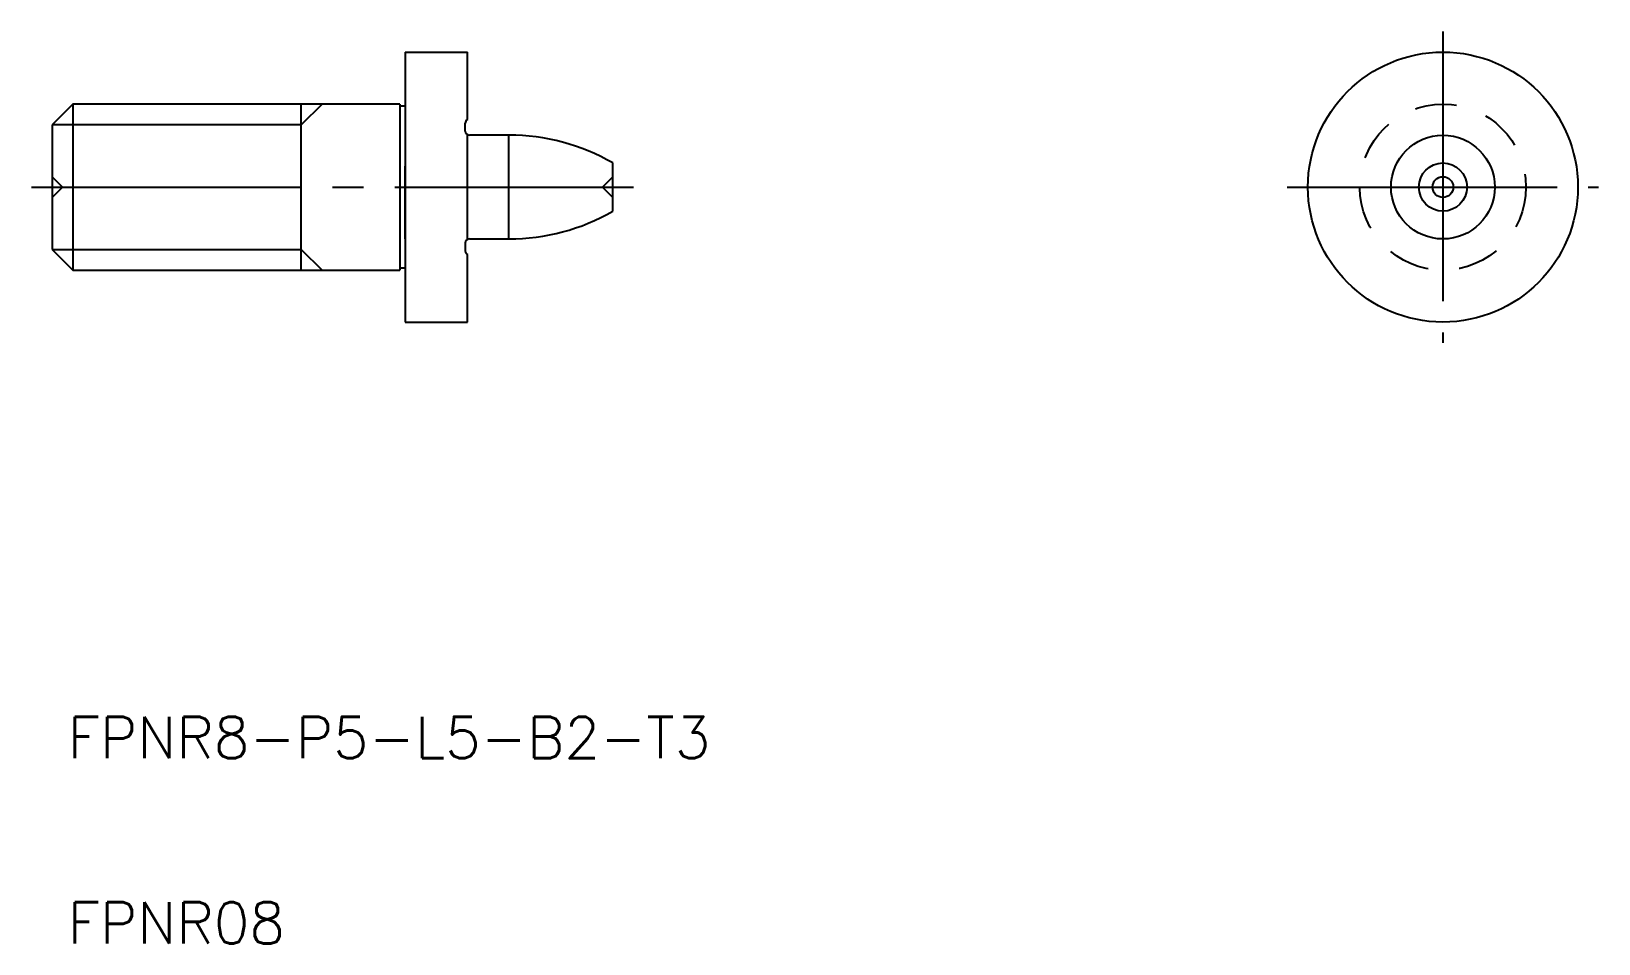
# Model space of a CAD drawing. Extents: x 58.7 to 134.2, y 136 to 179.9.
import ezdxf

# ---------------------------------------------------------------- set-up
doc = ezdxf.new("R2010")
doc.units = 0
doc.linetypes.add('CENTER', pattern=[17.5, 13, -1.5, 1.5, -1.5])
doc.linetypes.add('DASHED', pattern=[3.5, 2, -1.5])
doc.layers.get('0').update_dxf_attribs({"linetype": 'CONTINUOUS'})
doc.layers.add('CENTER', color=1, linetype='CENTER')
doc.styles.get("Standard").update_dxf_attribs({"font": 'txt.shx', "bigfont": '@extfont2.shx'})

msp = doc.modelspace()

# ---------------------------------------------------------------- linework, layer by layer
at = {"color": 7, "linetype": 'CONTINUOUS'}
for p, q in [((76.747, 178.885), (76.747, 165.885)), ((76.747, 178.885), (79.747, 178.885)), ((79.747, 175.635), (79.747, 178.885)), ((60.747, 176.385), (59.747, 175.385)), ((76.497, 176.385), (60.747, 176.385)), ((60.747, 176.385), (60.747, 168.385)), ((71.747, 168.385), (71.747, 176.385)), ((76.497, 176.385), (76.497, 168.385)), ((76.747, 176.285), (76.497, 176.285)), ((59.747, 175.385), (59.747, 169.385)), ((79.647, 175.085), (79.647, 175.461)), ((79.747, 169.885), (79.747, 174.885)), ((79.747, 169.885), (79.747, 174.885)), ((81.747, 174.885), (79.847, 174.885)), ((81.747, 169.885), (81.747, 174.885)), ((76.747, 169.885), (76.747, 173.385)), ((86.747, 171.224), (86.747, 173.545)), ((79.847, 169.885), (81.747, 169.885)), ((59.747, 169.385), (60.747, 168.385)), ((79.647, 169.685), (79.647, 169.308)), ((79.747, 165.885), (79.747, 169.135)), ((60.747, 168.385), (76.497, 168.385)), ((76.747, 168.485), (76.497, 168.485)), ((76.747, 165.885), (79.747, 165.885))]:
    msp.add_line(p, q, dxfattribs=at)
at = {"color": 3, "linetype": 'CONTINUOUS'}
for p, q in [((72.747, 176.385), (71.747, 175.385)), ((71.747, 175.385), (59.747, 175.385)), ((59.747, 169.385), (71.747, 169.385)), ((71.747, 169.385), (72.747, 168.385))]:
    msp.add_line(p, q, dxfattribs=at)
at = {"color": 3, "linetype": 'DASHED'}
for p, q in [((59.747, 172.885), (60.247, 172.385)), ((86.747, 172.885), (86.247, 172.385)), ((60.247, 172.385), (59.747, 171.885)), ((86.247, 172.385), (86.747, 171.885))]:
    msp.add_line(p, q, dxfattribs=at)
at = {"color": 7, "linetype": 'CONTINUOUS'}
for radius in [6.5, 2.5, 1.16, 0.5]:
    msp.add_circle((126.731, 172.385), radius, dxfattribs=at)
at = {"color": 3, "linetype": 'DASHED'}
msp.add_circle((126.731, 172.385), 4, dxfattribs=at)
at = {"color": 7, "linetype": 'CONTINUOUS'}
for centre, radius, start, end in [((79.847, 175.461), 0.2, 120, 180), ((79.847, 175.085), 0.2, 180, 270), ((81.747, 164.885), 10, 60, 90), ((81.747, 179.885), 10, 270, 300), ((79.847, 169.685), 0.2, 90, 180), ((79.847, 169.308), 0.2, 180, 240)]:
    msp.add_arc(centre, radius, start, end, dxfattribs=at)
at = {"layer": 'CENTER', "color": 1, "linetype": 'CENTER'}
for p, q in [((126.731, 179.885), (126.731, 164.885)), ((58.747, 172.385), (87.747, 172.385)), ((119.231, 172.385), (134.231, 172.385))]:
    msp.add_line(p, q, dxfattribs=at)

# ---------------------------------------------------------------- texts
at = {"color": 7, "linetype": 'CONTINUOUS'}
for s, p in [('FPNR8-P5-L5-B2-T3', (60.506, 144.878)), ('FPNR08', (60.506, 135.95))]:
    msp.add_text(s, height=2, dxfattribs=at).set_placement(p)

doc.saveas('drawing.dxf')
